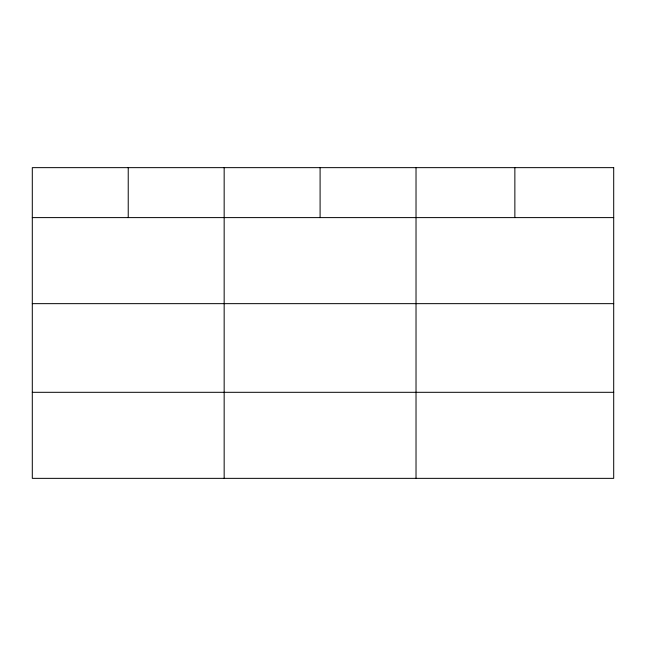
<?xml version="1.0" encoding="UTF-8"?>
<svg xmlns="http://www.w3.org/2000/svg" width="646" height="646" viewBox="0 0 646 646"><rect width="100%" height="100%" fill="white"/><g stroke="black" fill="none" stroke-linecap="round" stroke-linejoin="round"><path stroke-width="0.97" d="M32.3 217.605L613.7 217.605M32.3 303.652L613.7 303.652M32.3 392.308L613.7 392.308M514.862 167.645L514.862 217.605M416.024 167.645L416.024 478.355M320.093 167.645L320.093 217.605M224.162 167.645L224.162 478.355M128.231 167.645L128.231 217.605M613.7 167.645L32.3 167.645L32.3 478.355L613.7 478.355L613.7 167.645"/></g></svg>
